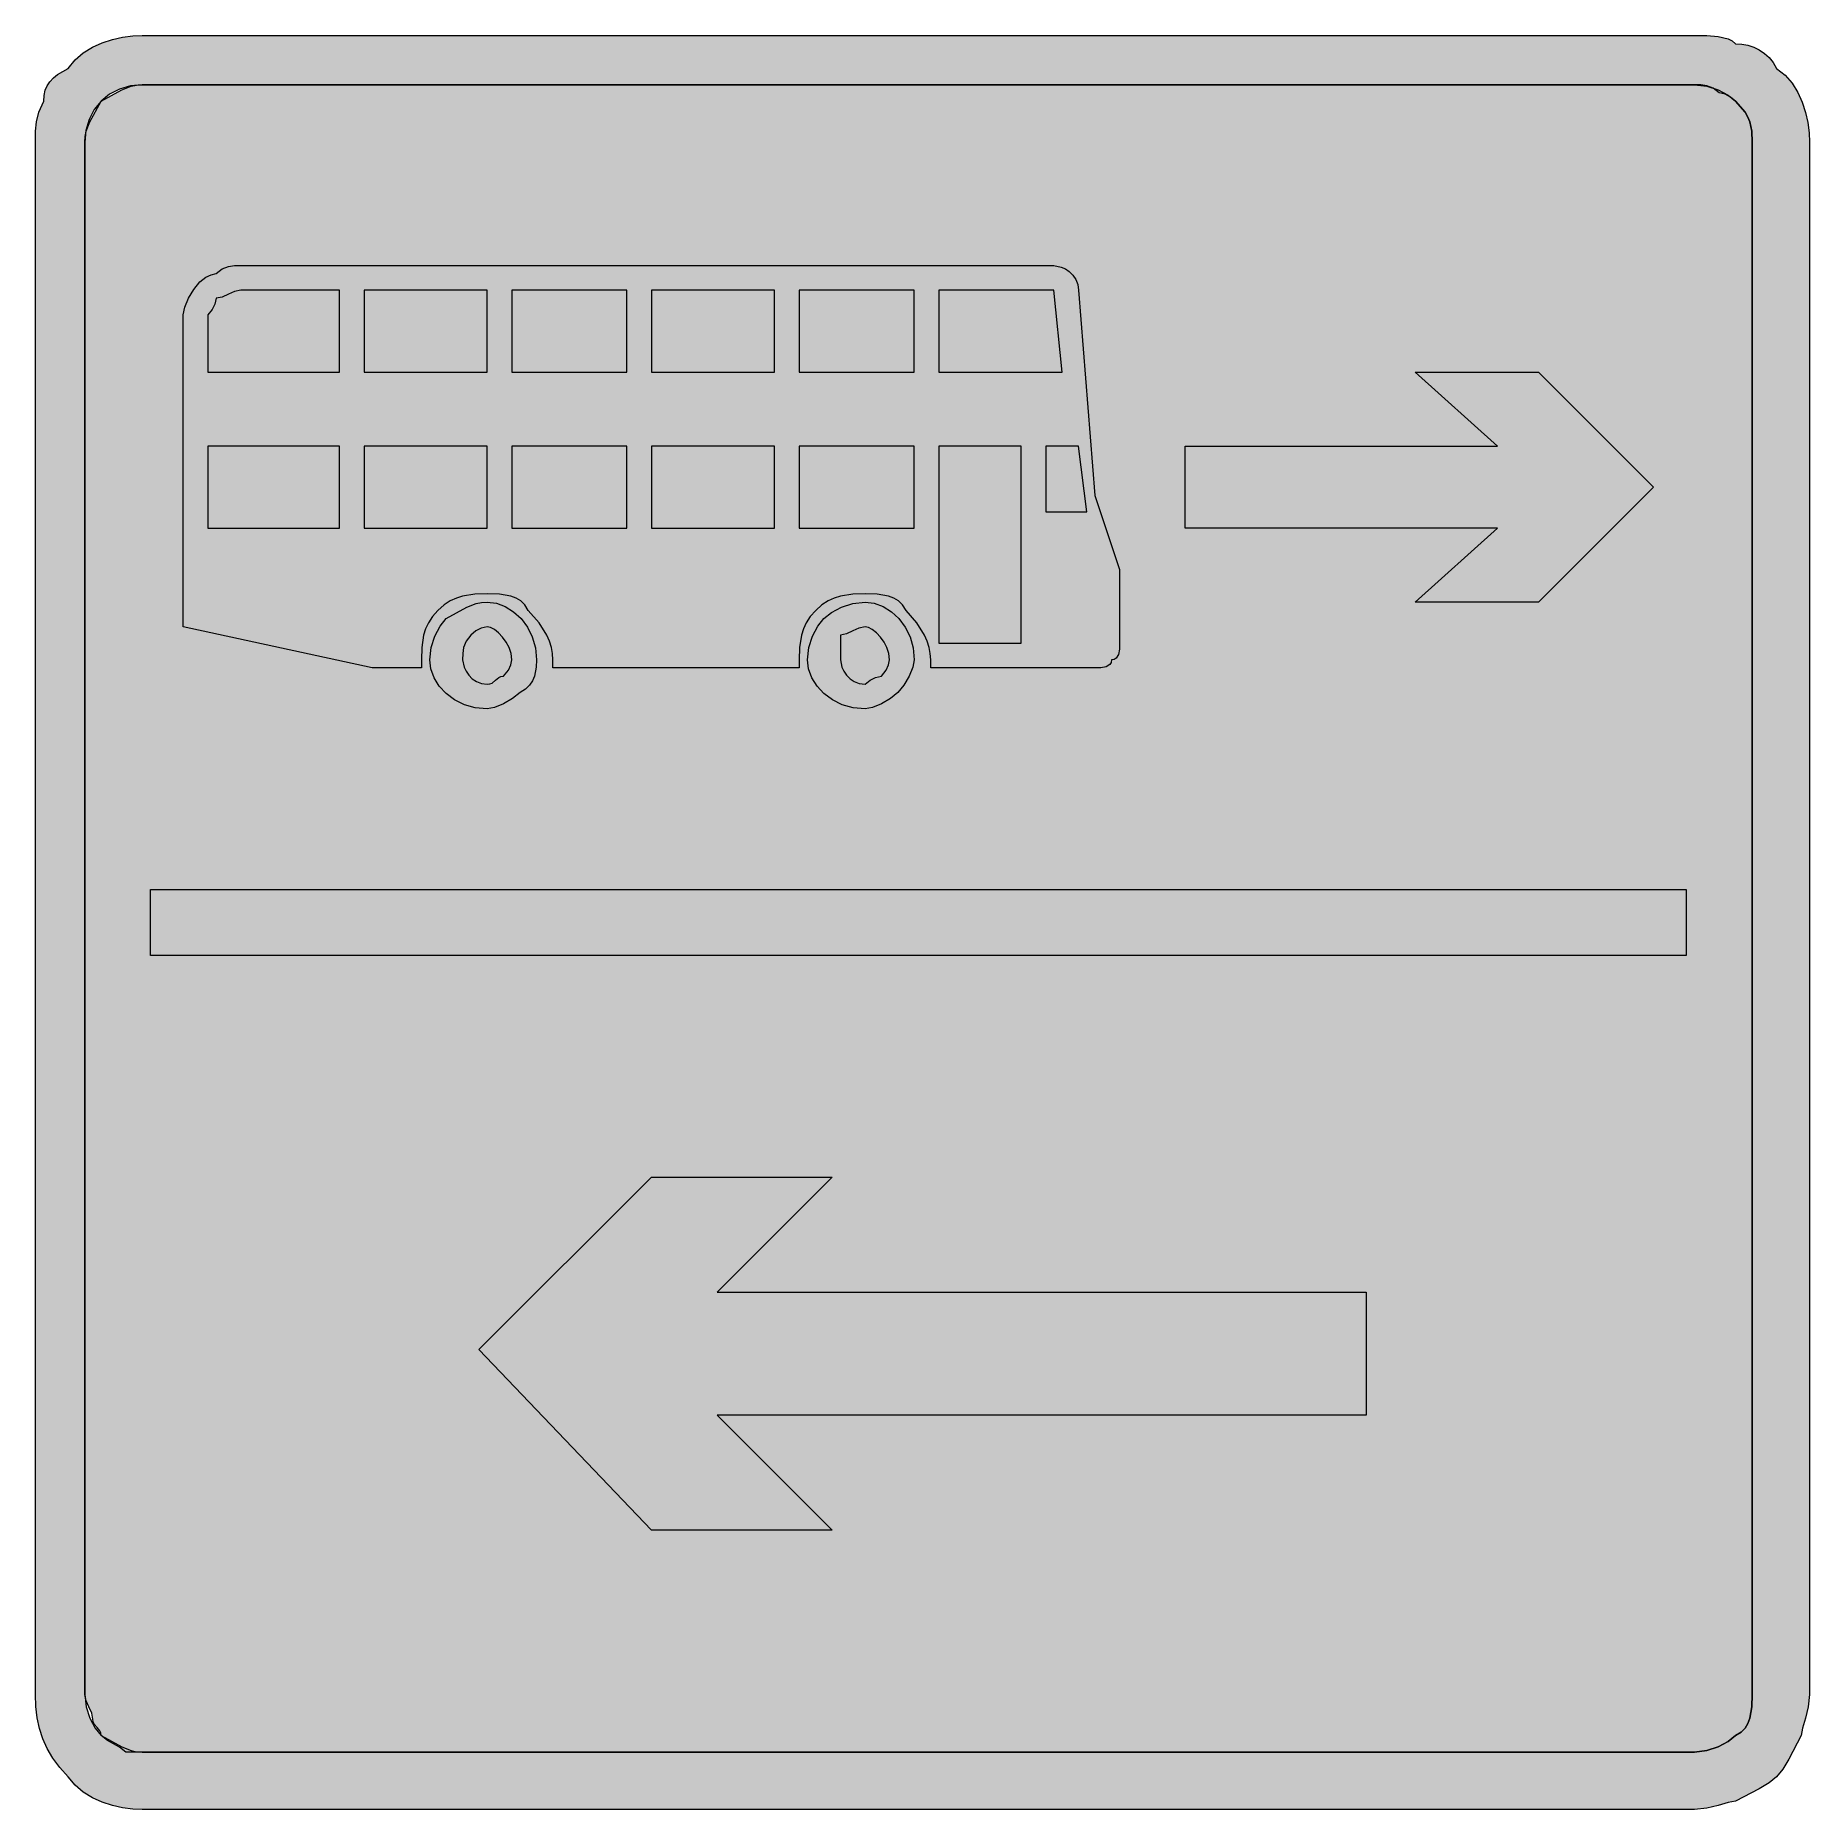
# Model space of a CAD drawing. Header units: metres. Extents: x 154 to 413, y 6 to 265.
import ezdxf

# ---------------------------------------------------------------- set-up
doc = ezdxf.new("R2010")
doc.units = ezdxf.units.M
doc.layers.add('FILL_BLACK_000000', color=7, linetype='Continuous', true_color=0x000000)
doc.layers.add('FILL_WHITE_FFFFFF', color=7, linetype='Continuous', true_color=0xffffff)

msp = doc.modelspace()

# ---------------------------------------------------------------- hatches: boundary and pattern name
at = {"layer": 'FILL_BLACK_000000', "true_color": 0x000000}
h = msp.add_hatch(color=7, dxfattribs=at)
h.dxf.hatch_style = 1
h.paths.add_polyline_path([(154.02, 252.84), (154.38, 254.23), (155.07, 255.84), (155.13, 256.69), (155.3, 257.43), (155.58, 258.1), (155.97, 258.69), (156.48, 259.23), (157.1, 259.72), (158.67, 260.64), (159.68, 261.88), (160.86, 262.91), (162.19, 263.74), (163.62, 264.39), (165.1, 264.87), (166.6, 265.2), (168.07, 265.38), (169.47, 265.44), (396.27, 265.44), (398.05, 265.42), (399.72, 265.29), (401.16, 264.93), (401.77, 264.64), (402.27, 264.24), (403.17, 264.18), (404.05, 264.01), (404.91, 263.73), (405.72, 263.34), (406.48, 262.83), (407.16, 262.21), (407.77, 261.48), (408.27, 260.64), (409.51, 259.63), (410.54, 258.45), (411.37, 257.12), (412.02, 255.69), (412.5, 254.21), (412.83, 252.71), (413.01, 251.24), (413.07, 249.84), (413.07, 23.04), (412.88, 21.26), (412.47, 19.59), (412.06, 18.15), (411.87, 17.04), (410.07, 13.59), (409.17, 12.15), (408.27, 11.04), (407.16, 10.14), (405.72, 9.24), (402.27, 7.44), (401.16, 7.25), (399.72, 6.84), (398.05, 6.43), (396.27, 6.24), (169.47, 6.24), (168.07, 6.3), (166.6, 6.48), (165.1, 6.81), (163.62, 7.29), (162.19, 7.94), (160.86, 8.77), (159.68, 9.8), (158.67, 11.04), (157.43, 12.39), (156.4, 13.76), (155.57, 15.15), (154.92, 16.59), (154.44, 18.08), (154.11, 19.65), (153.93, 21.29), (153.87, 23.04), (153.87, 249.84), (153.89, 251.45), (154.02, 252.84)])
h.paths.add_polyline_path([(161.28, 21.26), (161.82, 19.59), (162.59, 18.15), (163.47, 17.04), (166.47, 15.39), (167.86, 14.85), (168.62, 14.69), (169.47, 14.64), (396.27, 14.64), (398.05, 14.85), (399.72, 15.39), (401.16, 16.16), (402.27, 17.04), (403.06, 17.54), (403.66, 18.15), (404.08, 18.83), (404.37, 19.59), (404.63, 21.26), (404.67, 23.04), (404.67, 249.84), (404.63, 251.45), (404.37, 252.84), (404.08, 253.52), (403.66, 254.23), (402.27, 255.84), (401.52, 256.44), (400.75, 256.85), (399.87, 257.04), (398.97, 257.73), (398.07, 258.09), (397.17, 258.22), (396.27, 258.24), (169.47, 258.24), (167.73, 258.08), (166.13, 257.6), (164.7, 256.85), (163.47, 255.84), (162.46, 254.61), (161.71, 253.18), (161.23, 251.58), (161.07, 249.84), (161.07, 23.04), (161.28, 21.26)], flags=16)
h = msp.add_hatch(color=7, dxfattribs=at)
h.dxf.hatch_style = 1
h.paths.add_polyline_path([(302.67, 231.84), (303.74, 231.61), (304.34, 231.33), (304.92, 230.94), (305.45, 230.43), (305.88, 229.81), (306.16, 229.08), (306.27, 228.24), (308.67, 198.24), (312.27, 187.44), (312.27, 186.24), (312.27, 185.04), (312.27, 176.64), (312.25, 175.76), (312.12, 174.99), (311.76, 174.45), (311.47, 174.29), (311.07, 174.24), (311.02, 173.84), (310.86, 173.55), (310.32, 173.19), (309.55, 173.06), (308.67, 173.04), (284.67, 173.04), (284.67, 174.24), (284.61, 175.14), (284.45, 176.04), (284.16, 176.94), (283.77, 177.84), (282.65, 179.64), (281.07, 181.44), (280.57, 182.23), (279.96, 182.83), (279.28, 183.25), (278.52, 183.54), (276.85, 183.8), (275.07, 183.84), (273.27, 183.8), (271.47, 183.54), (270.57, 183.25), (269.67, 182.83), (268.77, 182.23), (267.87, 181.44), (267.08, 180.54), (266.48, 179.64), (266.06, 178.74), (265.77, 177.84), (265.51, 176.04), (265.47, 174.24), (265.47, 173.04), (229.47, 173.04), (229.47, 174.24), (229.41, 175.14), (229.25, 176.04), (228.96, 176.94), (228.57, 177.84), (227.45, 179.64), (225.87, 181.44), (225.37, 182.23), (224.76, 182.83), (224.08, 183.25), (223.32, 183.54), (221.65, 183.8), (219.87, 183.84), (218.07, 183.8), (216.27, 183.54), (215.37, 183.25), (214.47, 182.83), (213.57, 182.23), (212.67, 181.44), (211.88, 180.54), (211.28, 179.64), (210.86, 178.74), (210.57, 177.84), (210.31, 176.04), (210.27, 174.24), (210.27, 173.04), (203.07, 173.04), (175.47, 179.04), (175.47, 224.64), (175.68, 225.73), (176.22, 227.04), (176.99, 228.35), (177.87, 229.44), (178.75, 230.13), (179.52, 230.49), (180.27, 230.64), (181.17, 231.33), (182.07, 231.69), (182.97, 231.82), (183.87, 231.84), (302.67, 231.84)])
h.paths.add_polyline_path([(182.97, 228.05), (182.07, 227.64), (181.17, 227.23), (180.27, 227.04), (180.08, 226.16), (179.67, 225.39), (179.07, 224.64), (179.07, 216.24), (198.27, 216.24), (198.27, 228.24), (183.87, 228.24), (182.97, 228.05)], flags=16)
h.paths.add_polyline_path([(219.87, 216.24), (219.87, 228.24), (201.87, 228.24), (201.87, 216.24), (219.87, 216.24)], flags=16)
h.paths.add_polyline_path([(240.27, 216.24), (240.27, 228.24), (223.47, 228.24), (223.47, 216.24), (240.27, 216.24)], flags=16)
h.paths.add_polyline_path([(243.87, 216.24), (261.87, 216.24), (261.87, 228.24), (243.87, 228.24), (243.87, 216.24)], flags=16)
h.paths.add_polyline_path([(265.47, 228.24), (265.47, 216.24), (282.27, 216.24), (282.27, 228.24), (265.47, 228.24)], flags=16)
h.paths.add_polyline_path([(302.67, 228.24), (285.87, 228.24), (285.87, 216.24), (303.87, 216.24), (302.67, 228.24)], flags=16)
h.paths.add_polyline_path([(307.47, 195.84), (306.27, 205.44), (301.47, 205.44), (301.47, 195.84), (307.47, 195.84)], flags=16)
h.paths.add_polyline_path([(285.87, 176.64), (297.87, 176.64), (297.87, 205.44), (285.87, 205.44), (285.87, 176.64)], flags=16)
h.paths.add_polyline_path([(265.47, 205.44), (265.47, 193.44), (282.27, 193.44), (282.27, 205.44), (265.47, 205.44)], flags=16)
h.paths.add_polyline_path([(243.87, 205.44), (243.87, 193.44), (261.87, 193.44), (261.87, 205.44), (243.87, 205.44)], flags=16)
h.paths.add_polyline_path([(240.27, 205.44), (223.47, 205.44), (223.47, 193.44), (240.27, 193.44), (240.27, 205.44)], flags=16)
h.paths.add_polyline_path([(219.87, 193.44), (219.87, 205.44), (201.87, 205.44), (201.87, 193.44), (219.87, 193.44)], flags=16)
h.paths.add_polyline_path([(179.07, 193.44), (198.27, 193.44), (198.27, 205.44), (179.07, 205.44), (179.07, 193.44)], flags=16)
h = msp.add_hatch(color=7, dxfattribs=at)
h.dxf.hatch_style = 1
h.paths.add_polyline_path([(390.27, 199.44), (373.47, 182.64), (355.47, 182.64), (367.47, 193.44), (321.87, 193.44), (321.87, 205.44), (367.47, 205.44), (355.47, 216.24), (373.47, 216.24), (390.27, 199.44)])
h = msp.add_hatch(color=7, dxfattribs=at)
h.dxf.hatch_style = 1
h.paths.add_polyline_path([(212.22, 177.69), (212.99, 179.13), (213.87, 180.24), (216.87, 181.89), (218.26, 182.43), (219.02, 182.59), (219.87, 182.64), (221.21, 182.48), (222.51, 182), (223.73, 181.25), (224.82, 180.24), (225.74, 179.01), (226.45, 177.58), (226.91, 175.98), (227.07, 174.24), (227.03, 173.15), (226.77, 171.84), (226.48, 171.17), (226.06, 170.53), (225.46, 169.94), (224.67, 169.44), (223.58, 168.56), (222.27, 167.79), (220.96, 167.25), (219.87, 167.04), (218.13, 167.2), (216.53, 167.66), (215.1, 168.37), (213.87, 169.29), (212.86, 170.38), (212.11, 171.6), (211.63, 172.9), (211.47, 174.24), (211.68, 176.02), (212.22, 177.69)])
h.paths.add_polyline_path([(216.78, 172.57), (217.17, 171.99), (217.68, 171.46), (218.3, 171.03), (219.03, 170.75), (219.87, 170.64), (220.27, 170.69), (220.58, 170.83), (221.07, 171.24), (221.56, 171.65), (221.87, 171.79), (222.27, 171.84), (222.96, 172.72), (223.32, 173.49), (223.47, 174.24), (223.36, 175.14), (223.08, 176), (222.65, 176.81), (222.12, 177.54), (221.54, 178.15), (220.94, 178.63), (220.37, 178.93), (219.87, 179.04), (218.99, 178.85), (218.22, 178.44), (217.47, 177.84), (216.78, 176.94), (216.42, 176.04), (216.29, 175.14), (216.27, 174.24), (216.5, 173.17), (216.78, 172.57)], flags=16)
h = msp.add_hatch(color=7, dxfattribs=at)
h.dxf.hatch_style = 1
h.paths.add_polyline_path([(267.42, 177.69), (268.19, 179.13), (269.07, 180.24), (270.18, 181.12), (271.62, 181.89), (273.29, 182.43), (275.07, 182.64), (276.41, 182.48), (277.71, 182), (278.93, 181.25), (280.02, 180.24), (280.94, 179.01), (281.65, 177.58), (282.11, 175.98), (282.27, 174.24), (282.06, 173.15), (281.52, 171.84), (280.75, 170.53), (279.87, 169.44), (278.78, 168.56), (277.47, 167.79), (276.16, 167.25), (275.07, 167.04), (273.33, 167.2), (271.73, 167.66), (270.3, 168.37), (269.07, 169.29), (268.06, 170.38), (267.31, 171.6), (266.83, 172.9), (266.67, 174.24), (266.88, 176.02), (267.42, 177.69)])
h.paths.add_polyline_path([(271.98, 172.57), (272.37, 171.99), (272.88, 171.46), (273.5, 171.03), (274.23, 170.75), (275.07, 170.64), (275.82, 171.24), (276.59, 171.65), (277.47, 171.84), (278.16, 172.72), (278.52, 173.49), (278.67, 174.24), (278.56, 175.14), (278.28, 176), (277.85, 176.81), (277.32, 177.54), (276.74, 178.15), (276.14, 178.63), (275.57, 178.93), (275.07, 179.04), (274.17, 178.85), (273.27, 178.44), (272.37, 178.03), (271.47, 177.84), (271.47, 174.24), (271.7, 173.17), (271.98, 172.57)], flags=16)
h = msp.add_hatch(color=7, dxfattribs=at)
h.dxf.hatch_style = 1
h.paths.add_polyline_path([(170.67, 131.04), (170.67, 140.64), (395.07, 140.64), (395.07, 131.04), (170.67, 131.04)])
h = msp.add_hatch(color=7, dxfattribs=at)
h.dxf.hatch_style = 1
h.paths.add_polyline_path([(270.27, 98.64), (253.47, 81.84), (348.27, 81.84), (348.27, 63.84), (253.47, 63.84), (270.27, 47.04), (243.87, 47.04), (218.67, 73.44), (243.87, 98.64), (270.27, 98.64)])
at = {"layer": 'FILL_WHITE_FFFFFF', "true_color": 0xffffff}
h = msp.add_hatch(color=7, dxfattribs=at)
h.dxf.hatch_style = 1
h.paths.add_polyline_path([(396.27, 258.24), (398.05, 258.03), (399.72, 257.49), (401.16, 256.72), (402.27, 255.84), (403.66, 254.23), (404.08, 253.52), (404.37, 252.84), (404.63, 251.45), (404.67, 249.84), (404.67, 23.04), (404.63, 21.26), (404.37, 19.59), (404.08, 18.83), (403.66, 18.15), (403.06, 17.54), (402.27, 17.04), (401.16, 16.16), (399.72, 15.39), (398.05, 14.85), (396.27, 14.64), (169.47, 14.64), (167.07, 14.64), (166.17, 15.35), (165.27, 15.84), (164.37, 16.33), (163.47, 17.04), (163.42, 17.44), (163.28, 17.75), (162.87, 18.24), (162.46, 18.73), (162.32, 19.04), (162.27, 19.44), (162.08, 20.34), (161.67, 21.24), (161.26, 22.14), (161.07, 23.04), (161.07, 249.84), (161.12, 250.69), (161.28, 251.45), (161.82, 252.84), (163.47, 255.84), (166.47, 257.49), (167.86, 258.03), (168.62, 258.19), (169.47, 258.24), (396.27, 258.24)])

# ---------------------------------------------------------------- linework, layer by layer
at = {"layer": 'FILL_BLACK_000000', "lineweight": 0, "true_color": 0x000000}
for points in [[(154.02, 252.84), (154.38, 254.23), (155.07, 255.84), (155.13, 256.69), (155.3, 257.43), (155.58, 258.1), (155.97, 258.69), (156.48, 259.23), (157.1, 259.72), (158.67, 260.64), (159.68, 261.88), (160.86, 262.91), (162.19, 263.74), (163.62, 264.39), (165.1, 264.87), (166.6, 265.2), (168.07, 265.38), (169.47, 265.44), (396.27, 265.44), (398.05, 265.42), (399.72, 265.29), (401.16, 264.93), (401.77, 264.64), (402.27, 264.24), (403.17, 264.18), (404.05, 264.01), (404.91, 263.73), (405.72, 263.34), (406.48, 262.83), (407.16, 262.21), (407.77, 261.48), (408.27, 260.64), (409.51, 259.63), (410.54, 258.45), (411.37, 257.12), (412.02, 255.69), (412.5, 254.21), (412.83, 252.71), (413.01, 251.24), (413.07, 249.84), (413.07, 23.04), (412.88, 21.26), (412.47, 19.59), (412.06, 18.15), (411.87, 17.04), (410.07, 13.59), (409.17, 12.15), (408.27, 11.04), (407.16, 10.14), (405.72, 9.24), (402.27, 7.44), (401.16, 7.25), (399.72, 6.84), (398.05, 6.43), (396.27, 6.24), (169.47, 6.24), (168.07, 6.3), (166.6, 6.48), (165.1, 6.81), (163.62, 7.29), (162.19, 7.94), (160.86, 8.77), (159.68, 9.8), (158.67, 11.04), (157.43, 12.39), (156.4, 13.76), (155.57, 15.15), (154.92, 16.59), (154.44, 18.08), (154.11, 19.65), (153.93, 21.29), (153.87, 23.04), (153.87, 249.84), (153.89, 251.45)], [(161.28, 21.26), (161.82, 19.59), (162.59, 18.15), (163.47, 17.04), (166.47, 15.39), (167.86, 14.85), (168.62, 14.69), (169.47, 14.64), (396.27, 14.64), (398.05, 14.85), (399.72, 15.39), (401.16, 16.16), (402.27, 17.04), (403.06, 17.54), (403.66, 18.15), (404.08, 18.83), (404.37, 19.59), (404.63, 21.26), (404.67, 23.04), (404.67, 249.84), (404.63, 251.45), (404.37, 252.84), (404.08, 253.52), (403.66, 254.23), (402.27, 255.84), (401.52, 256.44), (400.75, 256.85), (399.87, 257.04), (398.97, 257.73), (398.07, 258.09), (397.17, 258.22), (396.27, 258.24), (169.47, 258.24), (167.73, 258.08), (166.13, 257.6), (164.7, 256.85), (163.47, 255.84), (162.46, 254.61), (161.71, 253.18), (161.23, 251.58), (161.07, 249.84), (161.07, 23.04)], [(302.67, 231.84), (303.74, 231.61), (304.34, 231.33), (304.92, 230.94), (305.45, 230.43), (305.88, 229.81), (306.16, 229.08), (306.27, 228.24), (308.67, 198.24), (312.27, 187.44), (312.27, 186.24), (312.27, 185.04), (312.27, 176.64), (312.25, 175.76), (312.12, 174.99), (311.76, 174.45), (311.47, 174.29), (311.07, 174.24), (311.02, 173.84), (310.86, 173.55), (310.32, 173.19), (309.55, 173.06), (308.67, 173.04), (284.67, 173.04), (284.67, 174.24), (284.61, 175.14), (284.45, 176.04), (284.16, 176.94), (283.77, 177.84), (282.65, 179.64), (281.07, 181.44), (280.57, 182.23), (279.96, 182.83), (279.28, 183.25), (278.52, 183.54), (276.85, 183.8), (275.07, 183.84), (273.27, 183.8), (271.47, 183.54), (270.57, 183.25), (269.67, 182.83), (268.77, 182.23), (267.87, 181.44), (267.08, 180.54), (266.48, 179.64), (266.06, 178.74), (265.77, 177.84), (265.51, 176.04), (265.47, 174.24), (265.47, 173.04), (229.47, 173.04), (229.47, 174.24), (229.41, 175.14), (229.25, 176.04), (228.96, 176.94), (228.57, 177.84), (227.45, 179.64), (225.87, 181.44), (225.37, 182.23), (224.76, 182.83), (224.08, 183.25), (223.32, 183.54), (221.65, 183.8), (219.87, 183.84), (218.07, 183.8), (216.27, 183.54), (215.37, 183.25), (214.47, 182.83), (213.57, 182.23), (212.67, 181.44), (211.88, 180.54), (211.28, 179.64), (210.86, 178.74), (210.57, 177.84), (210.31, 176.04), (210.27, 174.24), (210.27, 173.04), (203.07, 173.04), (175.47, 179.04), (175.47, 224.64), (175.68, 225.73), (176.22, 227.04), (176.99, 228.35), (177.87, 229.44), (178.75, 230.13), (179.52, 230.49), (180.27, 230.64), (181.17, 231.33), (182.07, 231.69), (182.97, 231.82), (183.87, 231.84)], [(182.97, 228.05), (182.07, 227.64), (181.17, 227.23), (180.27, 227.04), (180.08, 226.16), (179.67, 225.39), (179.07, 224.64), (179.07, 216.24), (198.27, 216.24), (198.27, 228.24), (183.87, 228.24)], [(219.87, 216.24), (219.87, 228.24), (201.87, 228.24), (201.87, 216.24)], [(240.27, 216.24), (240.27, 228.24), (223.47, 228.24), (223.47, 216.24)], [(243.87, 216.24), (261.87, 216.24), (261.87, 228.24), (243.87, 228.24)], [(265.47, 228.24), (265.47, 216.24), (282.27, 216.24), (282.27, 228.24)], [(302.67, 228.24), (285.87, 228.24), (285.87, 216.24), (303.87, 216.24)], [(390.27, 199.44), (373.47, 182.64), (355.47, 182.64), (367.47, 193.44), (321.87, 193.44), (321.87, 205.44), (367.47, 205.44), (355.47, 216.24), (373.47, 216.24)], [(179.07, 193.44), (198.27, 193.44), (198.27, 205.44), (179.07, 205.44)], [(219.87, 193.44), (219.87, 205.44), (201.87, 205.44), (201.87, 193.44)], [(240.27, 205.44), (223.47, 205.44), (223.47, 193.44), (240.27, 193.44)], [(243.87, 205.44), (243.87, 193.44), (261.87, 193.44), (261.87, 205.44)], [(265.47, 205.44), (265.47, 193.44), (282.27, 193.44), (282.27, 205.44)], [(285.87, 176.64), (297.87, 176.64), (297.87, 205.44), (285.87, 205.44)], [(307.47, 195.84), (306.27, 205.44), (301.47, 205.44), (301.47, 195.84)], [(212.22, 177.69), (212.99, 179.13), (213.87, 180.24), (216.87, 181.89), (218.26, 182.43), (219.02, 182.59), (219.87, 182.64), (221.21, 182.48), (222.51, 182), (223.73, 181.25), (224.82, 180.24), (225.74, 179.01), (226.45, 177.58), (226.91, 175.98), (227.07, 174.24), (227.03, 173.15), (226.77, 171.84), (226.48, 171.17), (226.06, 170.53), (225.46, 169.94), (224.67, 169.44), (223.58, 168.56), (222.27, 167.79), (220.96, 167.25), (219.87, 167.04), (218.13, 167.2), (216.53, 167.66), (215.1, 168.37), (213.87, 169.29), (212.86, 170.38), (212.11, 171.6), (211.63, 172.9), (211.47, 174.24), (211.68, 176.02)], [(267.42, 177.69), (268.19, 179.13), (269.07, 180.24), (270.18, 181.12), (271.62, 181.89), (273.29, 182.43), (275.07, 182.64), (276.41, 182.48), (277.71, 182), (278.93, 181.25), (280.02, 180.24), (280.94, 179.01), (281.65, 177.58), (282.11, 175.98), (282.27, 174.24), (282.06, 173.15), (281.52, 171.84), (280.75, 170.53), (279.87, 169.44), (278.78, 168.56), (277.47, 167.79), (276.16, 167.25), (275.07, 167.04), (273.33, 167.2), (271.73, 167.66), (270.3, 168.37), (269.07, 169.29), (268.06, 170.38), (267.31, 171.6), (266.83, 172.9), (266.67, 174.24), (266.88, 176.02)], [(216.78, 172.57), (217.17, 171.99), (217.68, 171.46), (218.3, 171.03), (219.03, 170.75), (219.87, 170.64), (220.27, 170.69), (220.58, 170.83), (221.07, 171.24), (221.56, 171.65), (221.87, 171.79), (222.27, 171.84), (222.96, 172.72), (223.32, 173.49), (223.47, 174.24), (223.36, 175.14), (223.08, 176), (222.65, 176.81), (222.12, 177.54), (221.54, 178.15), (220.94, 178.63), (220.37, 178.93), (219.87, 179.04), (218.99, 178.85), (218.22, 178.44), (217.47, 177.84), (216.78, 176.94), (216.42, 176.04), (216.29, 175.14), (216.27, 174.24), (216.5, 173.17)], [(271.98, 172.57), (272.37, 171.99), (272.88, 171.46), (273.5, 171.03), (274.23, 170.75), (275.07, 170.64), (275.82, 171.24), (276.59, 171.65), (277.47, 171.84), (278.16, 172.72), (278.52, 173.49), (278.67, 174.24), (278.56, 175.14), (278.28, 176), (277.85, 176.81), (277.32, 177.54), (276.74, 178.15), (276.14, 178.63), (275.57, 178.93), (275.07, 179.04), (274.17, 178.85), (273.27, 178.44), (272.37, 178.03), (271.47, 177.84), (271.47, 174.24), (271.7, 173.17)], [(170.67, 131.04), (170.67, 140.64), (395.07, 140.64), (395.07, 131.04)], [(270.27, 98.64), (253.47, 81.84), (348.27, 81.84), (348.27, 63.84), (253.47, 63.84), (270.27, 47.04), (243.87, 47.04), (218.67, 73.44), (243.87, 98.64)]]:
    msp.add_lwpolyline(points, close=True, dxfattribs=at)
at = {"layer": 'FILL_WHITE_FFFFFF', "lineweight": 0, "true_color": 0xffffff}
msp.add_lwpolyline([(396.27, 258.24), (398.05, 258.03), (399.72, 257.49), (401.16, 256.72), (402.27, 255.84), (403.66, 254.23), (404.08, 253.52), (404.37, 252.84), (404.63, 251.45), (404.67, 249.84), (404.67, 23.04), (404.63, 21.26), (404.37, 19.59), (404.08, 18.83), (403.66, 18.15), (403.06, 17.54), (402.27, 17.04), (401.16, 16.16), (399.72, 15.39), (398.05, 14.85), (396.27, 14.64), (169.47, 14.64), (167.07, 14.64), (166.17, 15.35), (165.27, 15.84), (164.37, 16.33), (163.47, 17.04), (163.42, 17.44), (163.28, 17.75), (162.87, 18.24), (162.46, 18.73), (162.32, 19.04), (162.27, 19.44), (162.08, 20.34), (161.67, 21.24), (161.26, 22.14), (161.07, 23.04), (161.07, 249.84), (161.12, 250.69), (161.28, 251.45), (161.82, 252.84), (163.47, 255.84), (166.47, 257.49), (167.86, 258.03), (168.62, 258.19), (169.47, 258.24)], close=True, dxfattribs=at)

doc.saveas('drawing.dxf')
